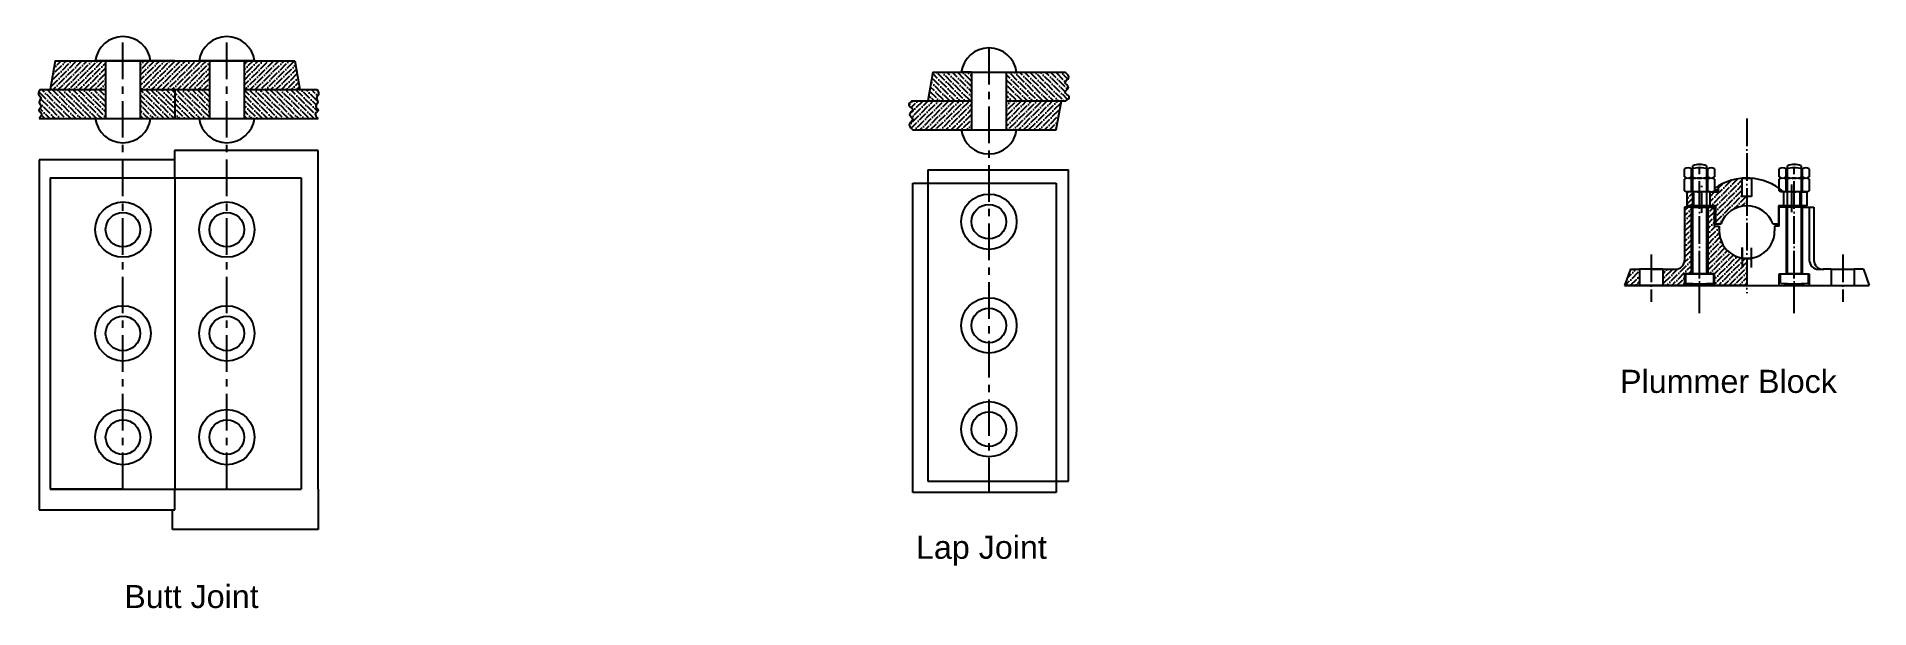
# Model space of a CAD drawing. Header units: millimetres. Extents: x 3677 to 5265, y 1279 to 1775.
import ezdxf

# ---------------------------------------------------------------- set-up
doc = ezdxf.new("R2010")
doc.units = ezdxf.units.MM
for name, pattern in [('ACAD_ISO04W100', [30, 24, -3, 0, -3]), ('CENTER', [50.8, 31.75, -6.35, 6.35, -6.35]), ('CENTER2', [28.575, 19.05, -3.175, 3.175, -3.175])]:
    doc.linetypes.add(name, pattern=pattern)
doc.styles.get("Standard").update_dxf_attribs({"font": 'arial.ttf'})
doc.linetypes.add('ZIGZAG', pattern='A,0.00254,-5.08,[131,ltypeshp.shx,S=5.08,R=0,X=-5.08,Y=0],-10.16,[131,ltypeshp.shx,S=5.08,R=180,X=5.08,Y=0],-5.08', length=20.32254)

msp = doc.modelspace()

# ---------------------------------------------------------------- hatches: boundary and pattern name
h = msp.add_hatch()
h.set_pattern_fill('ANSI36', color=256)
h.paths.add_polyline_path([(3736.8, 1754.1), (3727.8, 1754.1), (3693.1, 1754.1), (3688.6, 1729.1), (3736.8, 1729.1)])
h.paths.add_polyline_path([(3826.8, 1754.1), (3817.8, 1754.1), (3766.8, 1754.1), (3766.8, 1729.1), (3826.8, 1729.1)])
h.paths.add_polyline_path([(3900.6, 1754.1), (3856.8, 1754.1), (3856.8, 1729.1), (3905, 1729.1)])
h = msp.add_hatch()
h.set_pattern_fill('ANSI36', color=256, angle=90)
edge = h.paths.add_edge_path()
edge.add_spline(control_points=[(4568.7, 1719.3), (4570.3, 1720.6), (4573.7, 1723.2), (4565.2, 1726.8), (4573.5, 1731), (4565.5, 1735.4), (4573.3, 1739.2), (4569.9, 1742.5), (4568, 1744.3)], knot_values=[0, 0, 0, 0, 4.597675, 9.862253, 14.701085, 19.973255, 24.639853, 30.674494, 30.674494, 30.674494, 30.674494], degree=3, periodic=0)
edge.add_line((4568, 1744.3), (4517, 1744.3))
edge.add_line((4517, 1744.3), (4517, 1719.3))
edge.add_line((4517, 1719.3), (4568.7, 1719.3))
h.paths.add_polyline_path([(4487, 1744.3), (4478, 1744.3), (4453.5, 1744.3), (4449, 1719.3), (4487, 1719.3)])
h = msp.add_hatch()
h.set_pattern_fill('ANSI36', color=256, angle=90)
edge = h.paths.add_edge_path()
edge.add_spline(control_points=[(3920.8, 1704.1), (3919.4, 1705.6), (3916.9, 1708.4), (3922.8, 1711.5), (3916.9, 1714.9), (3922.1, 1718.1), (3917.9, 1721.9), (3922.4, 1725.2), (3920.8, 1727.8), (3920, 1729.1)], knot_values=[0, 0, 0, 0, 4.909415, 8.662112, 12.647777, 16.475463, 20.07635, 24.21861, 28.204448, 28.204448, 28.204448, 28.204448], degree=3, periodic=0)
edge.add_line((3920, 1729.1), (3856.8, 1729.1))
edge.add_line((3856.8, 1729.1), (3856.8, 1704.1))
edge.add_line((3856.8, 1704.1), (3920.8, 1704.1))
h.paths.add_polyline_path([(3826.8, 1729.1), (3796.8, 1729.1), (3796.8, 1704.1), (3826.8, 1704.1)])
h.paths.add_polyline_path([(3796.8, 1729.1), (3766.8, 1729.1), (3766.8, 1704.1), (3796.8, 1704.1)])
edge = h.paths.add_edge_path()
edge.add_line((3736.8, 1729.1), (3679.9, 1729.1))
edge.add_spline(control_points=[(3679.9, 1729.1), (3679.1, 1727.8), (3677.4, 1725.2), (3681.9, 1721.9), (3677.7, 1718.1), (3682.9, 1714.9), (3677, 1711.5), (3683, 1708.4), (3680.5, 1705.6), (3679.1, 1704.1)], knot_values=[0, 0, 0, 0, 3.985838, 8.128098, 11.728985, 15.556671, 19.542336, 23.295033, 28.204448, 28.204448, 28.204448, 28.204448], degree=3, periodic=0)
edge.add_line((3679.1, 1704.1), (3736.8, 1704.1))
edge.add_line((3736.8, 1704.1), (3736.8, 1729.1))
h = msp.add_hatch()
h.set_pattern_fill('ANSI36', color=256)
edge = h.paths.add_edge_path()
edge.add_line((4487, 1719.3), (4435.3, 1719.3))
edge.add_spline(control_points=[(4435.3, 1719.3), (4433.8, 1718.1), (4430.4, 1715.4), (4438.9, 1711.9), (4430.5, 1707.6), (4438.6, 1703.2), (4430.8, 1699.4), (4434.1, 1696.1), (4436, 1694.3)], knot_values=[0, 0, 0, 0, 4.597675, 9.862253, 14.701085, 19.973255, 24.639853, 30.674494, 30.674494, 30.674494, 30.674494], degree=3, periodic=0)
edge.add_line((4436, 1694.3), (4487, 1694.3))
edge.add_line((4487, 1694.3), (4487, 1719.3))
h.paths.add_polyline_path([(4564.8, 1719.3), (4517, 1719.3), (4517, 1694.3), (4560.4, 1694.3)])
at = {"linetype": 'ACAD_ISO04W100'}
h = msp.add_hatch(dxfattribs=at)
h.set_pattern_fill('ANSI36', color=256)
h.set_pattern_definition([(45, (2292.982, -411.4522), (1.683798, 6.173926), [7.9375, -1.5875, 0, -1.5875])])
h.paths.add_polyline_path([(5154.7, 1652.2, 0.161201), (5127, 1640.4), (5126.7, 1640.4), (5126.7, 1628.4), (5131.4, 1628.4), (5131.4, 1612.4), (5136.1, 1612.4, -0.317837), (5158.7, 1628.4), (5158.7, 1636.4), (5154.7, 1636.4)])
h.paths.add_polyline_path([(5112.7, 1640.4), (5106.7, 1640.4), (5106.7, 1628.4), (5112.7, 1628.4)])
h = msp.add_hatch()
h.set_pattern_fill('ANSI36', color=256)
h.set_pattern_definition([(45, (2607.0916, -406.34), (1.683798, 6.173926), [7.9375, -1.5875, 0, -1.5875])])
h.paths.add_polyline_path([(5065.7, 1573.3), (5057.7, 1573.3), (5052.7, 1559.3), (5057.7, 1559.3), (5065.7, 1559.3)])
h.paths.add_polyline_path([(5104.7, 1569.3), (5110.7, 1569.3), (5110.7, 1627.3), (5104.7, 1627.3), (5104.7, 1581.3, -0.414214), (5096.7, 1573.3), (5085.7, 1573.3), (5085.7, 1559.3), (5104.7, 1559.3)])
h.paths.add_polyline_path([(5154.7, 1582.9, -0.365977), (5134.7, 1606.6), (5134.7, 1610.7), (5130.7, 1610.7), (5130.7, 1627.3), (5124.7, 1627.3), (5124.7, 1569.3), (5130.7, 1569.3), (5130.7, 1559.3), (5158.7, 1559.3), (5158.7, 1582.6), (5154.7, 1582.6)])

# ---------------------------------------------------------------- linework, layer by layer
at = {"linetype": 'CENTER'}
for p, q in [((3751.8, 1382.7), (3751.8, 1775.1)), ((3841.8, 1382.7), (3841.8, 1775.1)), ((4502, 1765.3), (4502, 1379.7))]:
    msp.add_line(p, q, dxfattribs=at)
for p, q in [((3693.1, 1754.1), (3688.6, 1729.1)), ((3693.1, 1754.1), (3900.6, 1754.1)), ((3751.8, 1754.1), (3727.8, 1754.1)), ((3727.8, 1754.1), (3775.8, 1754.1)), ((3751.8, 1754.1), (3736.8, 1754.1)), ((3736.8, 1754.1), (3736.8, 1704.1)), ((3796.8, 1754.1), (3751.8, 1754.1)), ((3751.8, 1754.1), (3766.8, 1754.1)), ((3766.8, 1754.1), (3766.8, 1704.1)), ((3865.8, 1754.1), (3817.8, 1754.1)), ((3841.8, 1754.1), (3826.8, 1754.1)), ((3826.8, 1754.1), (3826.8, 1704.1)), ((3841.8, 1754.1), (3865.8, 1754.1)), ((3841.8, 1754.1), (3856.8, 1754.1)), ((3856.8, 1754.1), (3856.8, 1704.1)), ((3900.6, 1754.1), (3905, 1729.1)), ((4453.5, 1744.3), (4449, 1719.3)), ((4453.5, 1744.3), (4487, 1744.3)), ((4487, 1744.3), (4478, 1744.3)), ((4478, 1744.3), (4487, 1744.3)), ((4487, 1744.3), (4487, 1694.3)), ((4487, 1744.3), (4517, 1744.3)), ((4517, 1744.3), (4517, 1694.3)), ((4517, 1744.3), (4526, 1744.3)), ((4517, 1744.3), (4568, 1744.3)), ((3679.9, 1729.1), (3736.8, 1729.1)), ((3766.8, 1729.1), (3826.8, 1729.1)), ((3796.8, 1729.1), (3796.8, 1704.1)), ((3856.8, 1729.1), (3920, 1729.1)), ((4435.3, 1719.3), (4487, 1719.3)), ((4517, 1719.3), (4568.7, 1719.3)), ((4560.4, 1694.3), (4564.8, 1719.5)), ((3679.1, 1704.1), (3920.8, 1704.1)), ((4436, 1694.3), (4487, 1694.3)), ((4487, 1694.3), (4517, 1694.3)), ((4517, 1694.3), (4560.4, 1694.3)), ((3796.3, 1676.4), (3796.3, 1668.3)), ((3920.8, 1652.7), (3920.8, 1676.4)), ((3688.6, 1652.7), (3906.1, 1652.7)), ((3688.6, 1652.7), (3688.6, 1382.7)), ((3796.8, 1652.7), (3796.8, 1382.7)), ((3906.1, 1652.7), (3906.1, 1382.7)), ((4449, 1659.6), (4449, 1389.6)), ((4449, 1659.6), (4570.9, 1659.6)), ((5104.7, 1653.4), (5104.7, 1660.4)), ((5104.7, 1641.4), (5104.7, 1651.4)), ((5110.7, 1653.4), (5110.7, 1660.4)), ((5110.7, 1641.4), (5110.7, 1651.4)), ((5124.7, 1653.4), (5124.7, 1660.4)), ((5124.7, 1641.4), (5124.7, 1651.4)), ((5130.7, 1660.4), (5130.7, 1653.4)), ((5130.7, 1651.4), (5130.7, 1641.4)), ((5186.7, 1653.4), (5186.7, 1660.4)), ((5186.7, 1641.4), (5186.7, 1651.4)), ((5192.7, 1653.4), (5192.7, 1660.4)), ((5192.7, 1641.4), (5192.7, 1651.4)), ((5206.7, 1653.4), (5206.7, 1660.4)), ((5206.7, 1641.4), (5206.7, 1651.4)), ((5212.7, 1660.4), (5212.7, 1653.4)), ((5212.7, 1651.4), (5212.7, 1641.4)), ((4436, 1648.1), (4560.4, 1648.1)), ((4560.4, 1648.1), (4560.4, 1379.7)), ((5127, 1640.4), (5106.7, 1640.4)), ((5112.7, 1640.4), (5106.7, 1640.4)), ((5106.7, 1640.4), (5106.7, 1628.4)), ((5112.7, 1628.4), (5112.7, 1640.4)), ((5126.7, 1628.4), (5126.7, 1640.4)), ((5210.7, 1640.4), (5190.5, 1640.4)), ((5190.7, 1628.4), (5190.7, 1640.4)), ((5204.7, 1628.4), (5204.7, 1640.4)), ((5204.7, 1640.4), (5210.7, 1640.4)), ((5210.7, 1640.4), (5210.7, 1628.4)), ((5110.7, 1627.3), (5104.7, 1627.3)), ((5104.7, 1627.3), (5104.7, 1581.3)), ((5131.4, 1628.4), (5106.7, 1628.4)), ((5110.7, 1569.3), (5110.7, 1627.3)), ((5110.7, 1627.3), (5124.7, 1627.3)), ((5131.4, 1628.4), (5119.7, 1628.4)), ((5124.7, 1627.3), (5124.7, 1569.3)), ((5124.7, 1627.3), (5130.7, 1627.3)), ((5130.7, 1610.7), (5130.7, 1627.3)), ((5131.4, 1628.4), (5131.4, 1612.4)), ((5210.7, 1628.4), (5186.1, 1628.4)), ((5186.1, 1628.4), (5197.7, 1628.4)), ((5186.1, 1628.4), (5186.1, 1612.4)), ((5192.7, 1627.3), (5186.7, 1627.3)), ((5186.7, 1610.7), (5186.7, 1627.3)), ((5206.7, 1627.3), (5192.7, 1627.3)), ((5192.7, 1627.3), (5192.7, 1569.3)), ((5206.7, 1569.3), (5206.7, 1627.3)), ((5206.7, 1627.3), (5212.7, 1627.3)), ((5212.7, 1627.3), (5212.7, 1581.3)), ((5212.7, 1627.3), (5216.7, 1627.3)), ((5216.7, 1627.3), (5216.7, 1581.3)), ((5130.7, 1610.7), (5134.7, 1610.7)), ((5136.1, 1612.4), (5131.4, 1612.4)), ((5134.7, 1610.7), (5134.7, 1606.7)), ((5134.7, 1606.7), (5134.7, 1606.7)), ((5186.1, 1612.4), (5181.4, 1612.4)), ((5186.7, 1610.7), (5182.7, 1610.7)), ((5182.7, 1610.7), (5182.7, 1606.7)), ((5182.7, 1606.7), (5182.7, 1606.7)), ((5154.7, 1582.6), (5154.7, 1592.2)), ((5154.7, 1592.2), (5154.7, 1582.9)), ((5162.7, 1574.9), (5162.7, 1591.8)), ((5057.7, 1573.3), (5052.7, 1559.3)), ((5057.7, 1573.3), (5065.7, 1573.3)), ((5085.7, 1573.3), (5065.7, 1573.3)), ((5065.7, 1573.3), (5065.7, 1559.3)), ((5075.7, 1573.3), (5085.7, 1573.3)), ((5085.7, 1573.3), (5085.7, 1559.3)), ((5085.7, 1573.3), (5096.7, 1573.3)), ((5154.7, 1582.9), (5154.7, 1574.9)), ((5162.7, 1582.6), (5154.7, 1582.6)), ((5158.7, 1582.6), (5162.7, 1582.6)), ((5220.7, 1573.3), (5225.2, 1573.3)), ((5231.7, 1573.3), (5224.7, 1573.3)), ((5231.7, 1573.3), (5251.7, 1573.3)), ((5231.7, 1573.3), (5231.7, 1559.3)), ((5251.7, 1573.3), (5251.7, 1559.3)), ((5259.7, 1573.3), (5251.7, 1573.3)), ((5259.7, 1573.3), (5264.7, 1559.3)), ((5075.7, 1559.3), (5052.7, 1559.3)), ((5052.7, 1559.3), (5057.7, 1559.3)), ((5158.7, 1559.3), (5054.7, 1559.3)), ((5054.7, 1559.3), (5264.7, 1559.3)), ((5117.7, 1559.3), (5075.7, 1559.3)), ((5130.7, 1569.3), (5104.7, 1569.3)), ((5104.7, 1569.3), (5104.7, 1559.3)), ((5130.7, 1559.3), (5130.7, 1569.3)), ((5158.7, 1559.3), (5130.7, 1559.3)), ((5186.7, 1559.3), (5186.7, 1569.3)), ((5186.7, 1569.3), (5212.7, 1569.3)), ((5212.7, 1569.3), (5212.7, 1559.3)), ((3751.8, 1382.7), (3688.6, 1382.7)), ((3688.6, 1382.7), (3906.1, 1382.7)), ((3796.8, 1364.8), (3796.8, 1382.7)), ((4449, 1389.6), (4570.9, 1389.6)), ((4560.4, 1379.7), (4436, 1379.7))]:
    msp.add_line(p, q)
at = {"linetype": 'ACAD_ISO04W100'}
for p, q in [((5158.7, 1704), (5158.7, 1552.7)), ((5117.7, 1535.3), (5117.7, 1662.3)), ((5158.7, 1652.4), (5154.7, 1652.4)), ((5154.7, 1652.4), (5162.7, 1652.4)), ((5154.7, 1636.4), (5154.7, 1652.4)), ((5162.7, 1652.4), (5162.7, 1636.4)), ((5199.7, 1535.3), (5199.7, 1662.3)), ((5127, 1640.4), (5134, 1640.4)), ((5134, 1640.4), (5134, 1645.5)), ((5162.7, 1636.4), (5154.7, 1636.4)), ((5075.7, 1586), (5075.7, 1545.1)), ((5241.7, 1586), (5241.7, 1545.1)), ((5124.7, 1569.3), (5110.7, 1569.3)), ((5117.7, 1569.3), (5124.7, 1569.3)), ((5192.7, 1569.3), (5206.7, 1569.3))]:
    msp.add_line(p, q, dxfattribs=at)
at = {"linetype": 'ZIGZAG'}
for p, q in [((3679.1, 1668.3), (3679.1, 1364.8)), ((3796.8, 1668.3), (3679.1, 1668.3)), ((3920.8, 1676.4), (3796.3, 1676.4)), ((3796.8, 1652.7), (3796.8, 1668.3)), ((3920.8, 1382.7), (3920.8, 1652.7)), ((4570.9, 1389.6), (4570.9, 1659.6)), ((4436, 1379.7), (4436, 1648.1)), ((3920.8, 1382.7), (3920.8, 1347.6)), ((3679.1, 1364.8), (3796.8, 1364.8)), ((3794.6, 1347.6), (3794.6, 1364.8)), ((3920.8, 1347.6), (3794.6, 1347.6))]:
    msp.add_line(p, q, dxfattribs=at)
at = {"linetype": 'CENTER2'}
msp.add_line((5119.7, 1622.2), (5119.7, 1645.6), dxfattribs=at)
at = {"linetype": 'CENTER2', "ltscale": 11}
msp.add_line((5197.7, 1622.9), (5197.7, 1646.9), dxfattribs=at)
for points in [[(5123.7, 1663), (5123.7, 1569.3), (5111.7, 1569.3), (5111.7, 1662.9)], [(5117.7, 1664.3), (5117.9, 1664.3)], [(5205.7, 1663), (5205.7, 1569.3), (5193.7, 1569.3), (5193.7, 1662.9)], [(5199.7, 1664.3), (5199.9, 1664.3)], [(5105.7, 1561.3), (5105.7, 1569.3), (5129.7, 1569.3), (5129.7, 1561.3)], [(5187.7, 1561.3), (5187.7, 1569.3), (5211.7, 1569.3), (5211.7, 1561.3)]]:
    msp.add_lwpolyline(points)
for centre, radius in [((4502, 1614.6), 24), ((3751.8, 1607.7), 24), ((3751.8, 1607.7), 15), ((3841.8, 1607.7), 24), ((3841.8, 1607.7), 15), ((4502, 1614.6), 15), ((3751.8, 1517.7), 24), ((3841.8, 1517.7), 24), ((4502, 1524.6), 24), ((3751.8, 1517.7), 15), ((3841.8, 1517.7), 15), ((4502, 1524.6), 15), ((3751.8, 1427.7), 24), ((3841.8, 1427.7), 24), ((4502, 1434.6), 24), ((4502, 1434.6), 15), ((3751.8, 1427.7), 15), ((3841.8, 1427.7), 15)]:
    msp.add_circle(centre, radius)
for centre, radius, start, end in [((3751.8, 1750.9), 24.2, 7.6281, 172.3719), ((3841.8, 1750.9), 24.2, 7.6281, 172.3719), ((4502, 1741.1), 24.2, 7.6281, 172.3719), ((3751.8, 1707.3), 24.2, 187.6281, 352.3719), ((3841.8, 1707.3), 24.2, 187.6281, 352.3719), ((4502, 1697.5), 24.2, 187.6281, 352.3719), ((5107.7, 1656.4), 5, 53.1301, 126.8699), ((5107.7, 1657.4), 5, 233.1301, 306.8699), ((5107.7, 1647.4), 5, 53.1301, 126.8699), ((5117.7, 1636.4), 25, 73.7398, 106.2602), ((5117.7, 1677.4), 25, 253.7398, 286.2602), ((5117.7, 1627.4), 25, 73.7398, 106.2602), ((5117.8, 1650.4), 13.9, 64.8005, 115.9073), ((5127.7, 1656.4), 5, 53.1301, 126.8699), ((5127.7, 1657.4), 5, 233.1301, 306.8699), ((5127.7, 1647.4), 5, 53.1301, 126.8699), ((5158.7, 1604.4), 48, 48.5904, 125.6853), ((5189.7, 1656.4), 5, 53.1301, 126.8699), ((5189.7, 1657.4), 5, 233.1301, 306.8699), ((5189.7, 1647.4), 5, 53.1301, 126.8699), ((5199.7, 1636.4), 25, 73.7398, 106.2602), ((5199.7, 1677.4), 25, 253.7398, 286.2602), ((5199.7, 1627.4), 25, 73.7398, 106.2602), ((5199.8, 1650.4), 13.9, 64.8005, 115.9073), ((5209.7, 1656.4), 5, 53.1301, 126.8699), ((5209.7, 1657.4), 5, 233.1301, 306.8699), ((5209.7, 1647.4), 5, 53.1301, 126.8699), ((5107.7, 1645.4), 5, 233.1301, 306.8699), ((5117.7, 1665.4), 25, 253.7398, 286.2602), ((5127.7, 1645.4), 5, 233.1301, 306.8699), ((5158.7, 1604.4), 48, 131.3222, 131.4096), ((5189.7, 1645.4), 5, 233.1301, 306.8699), ((5199.7, 1665.4), 25, 253.7398, 286.2602), ((5209.7, 1645.4), 5, 233.1301, 306.8699), ((5158.7, 1604.4), 24, 19.4712, 160.5288), ((5158.7, 1606.6), 24, 179.8455, 0.1545), ((5096.7, 1581.3), 8, 270, 0), ((5220.7, 1581.3), 8, 180, 270), ((5224.7, 1581.3), 8, 180, 270), ((5117.7, 1668.1), 107.4, 263.5855, 276.4145), ((5199.7, 1668.1), 107.4, 263.5855, 276.4145)]:
    msp.add_arc(centre, radius, start, end)
for points in [[(4568.7, 1719.3), (4571.5, 1723), (4568, 1727), (4570.8, 1730.9), (4568, 1735.4), (4571, 1739), (4568, 1744.3)], [(3679.9, 1729.1), (3678.6, 1725.3), (3680.5, 1721.7), (3679.2, 1718.3), (3681, 1714.9), (3678.9, 1711.5), (3681.2, 1708.5), (3679.1, 1704.1)], [(3920, 1729.1), (3921.2, 1725.3), (3919.4, 1721.7), (3920.6, 1718.3), (3918.8, 1714.9), (3920.9, 1711.5), (3918.6, 1708.5), (3920.8, 1704.1)], [(4435.3, 1719.3), (4432.6, 1715.6), (4436, 1711.7), (4433.3, 1707.7), (4436, 1703.2), (4433.1, 1699.6), (4436, 1694.3)]]:
    msp.add_spline(points, degree=3)

# ---------------------------------------------------------------- texts
at = {"char_height": 20, "attachment_point": 1}
for s, width, insert in [('Plummer Block', 236.37, (5048.8, 1486.1)), ('Lap Joint', 136.358, (4438.8, 1342.2)), ('Butt Joint', 133.064, (3752.9, 1299.5))]:
    msp.add_mtext_dynamic_manual_height_columns(s, width=width, gutter_width=12.5, heights=[0], dxfattribs=dict(at, insert=insert))

doc.saveas('drawing.dxf')
